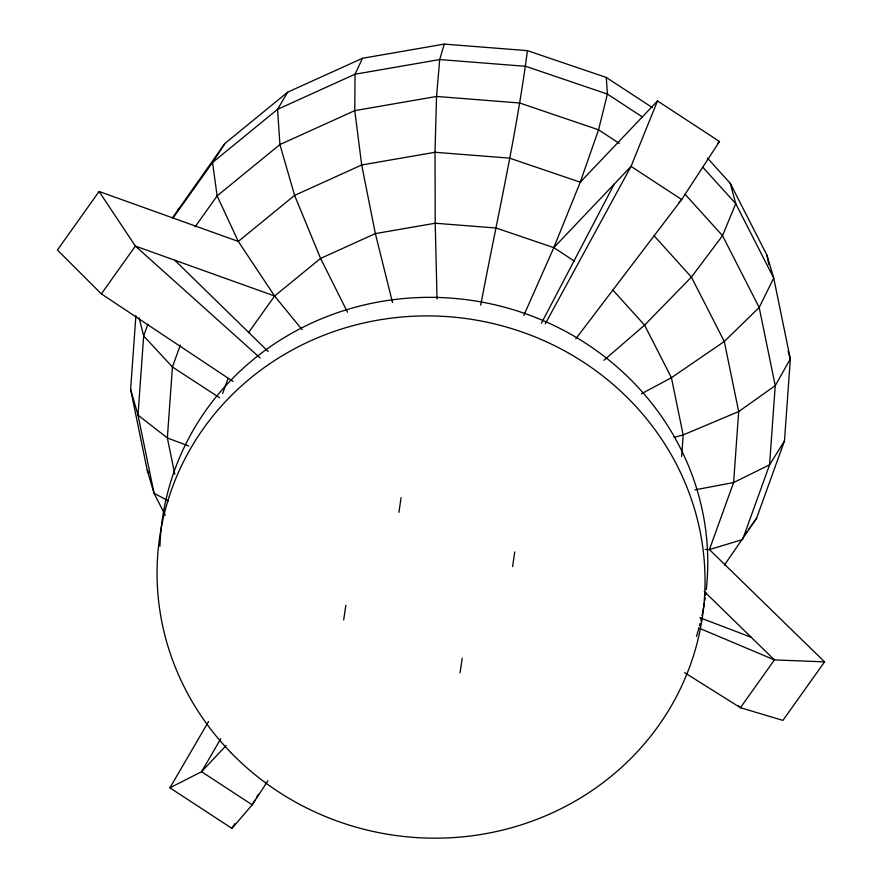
<?xml version="1.0" encoding="UTF-8"?>
<svg xmlns="http://www.w3.org/2000/svg" width="882" height="882" viewBox="0 0 882 882"><rect width="100%" height="100%" fill="white"/><g stroke="black" fill="none" stroke-linecap="round" stroke-linejoin="round"><path stroke-width="1.32" d="M165.243 515.176L154.052 493.258L147.25 470.36L130.624 389.447L135.905 315.69M681.632 456.501L683.164 434.936L671.423 377.717L644.577 325.138L612.67 289.847M724.475 565.031L756.547 518.318L784.484 440.901L790.338 358.952L773.723 278.039L766.921 255.13L730.241 183.302L707.408 158.054M172.508 217.766L224.855 143.534L287.653 92.18L362.491 58.267L444.274 44.1L527.425 50.649C516.268 136.192 496.687 220.456 480.734 305.194M343.693 619.914L345.854 605.273M398.918 512.343L401.078 497.702M460.051 672.867L462.212 658.226M512.596 566.542L514.757 551.9M444.274 44.1L439.699 59.557L436.546 96.458L435.013 152.277L435.223 223.234L437.031 298.965M177.447 211.393L178.385 208.814M147.845 324.333L143.667 335.943L138 415.102L154.052 493.258L168.506 500.976M180.336 345.083L172.431 367L167.348 437.968L174.823 474.362M222.661 393.449L228.173 378.18M523.798 315.458L553.819 247.644L580.257 182.188L598.536 129.808L607.411 94.087L606.276 77.451L527.425 50.649M575.847 338.754L681.687 199.53L719.503 141.506L657.487 100.945L631.038 166.4L545.33 323.716M362.491 58.267L355.038 74.22L354.762 110.625L361.697 164.978L375.357 233.598L392.512 302.526M541.427 323.209L614.28 184.029M267.963 780.691L252.197 804.836L231.944 828.396L169.917 787.835L208.56 721.52M220.798 738.686L201.559 771.706L169.917 787.835M231.944 828.396L234.7 823.667M254.953 800.117L252.197 804.836L201.559 771.706L226.068 745.588M256.32 797.758L258.382 794.219M287.653 92.18L277.554 109.335L212.54 162.497L173.104 217.898M784.484 440.901L769.578 464.814L742.589 539.575L709.415 549.574L705.346 549.42M224.855 143.534L212.54 162.497L217.126 195.881L238.294 241.425L274.6 296.021L302.096 329.659M657.487 100.945L580.257 182.188L509.564 158.143L435.013 152.277L361.697 164.978L294.599 195.385L238.294 241.425L99.082 191.482L57.418 250.014L101.364 293.871L233.057 381.454M101.364 293.871L135.387 246.078L99.082 191.482M195.065 226.872L217.126 195.881L279.925 144.538L354.762 110.625L436.546 96.458L519.696 102.996L598.536 129.808L619.296 143.38M248.492 332.69L274.6 296.021L320.574 258.426L375.357 233.598L435.223 223.234L496.092 228.019L553.819 247.644L574.535 261.193M744.717 534.933L747.076 531.614M748.653 529.398L756.547 518.318M654.113 235.836L691.411 277.091L724.287 341.488L738.686 411.563L733.604 482.542L709.415 549.574L824.582 661.864L782.918 720.396L740.417 707.695L684.586 672.646M553.819 247.644L631.038 166.4L681.687 199.53L678.886 202.463M717.617 143.49L719.503 141.506M603.938 360.297L644.577 325.138L691.411 277.091L722.512 235.659L735.753 203.676L730.241 183.302M641.401 393.78L671.423 377.717L724.287 341.488L759.182 307.487L773.723 278.039L735.753 203.676L702.822 167.238M674.002 437.428L683.164 434.936L738.686 411.563L775.234 385.643L790.338 358.952L788.133 351.257M695.005 489.852L733.604 482.542L769.578 464.814L775.234 385.643L759.182 307.487L722.512 235.659L685.071 194.249M824.582 661.864L774.44 659.912L698.533 627.896M274.6 296.021L135.387 246.078L260.179 357.993M188.858 446.049L167.348 437.968L138 415.102L130.624 389.447M699.845 617.709L751.21 637.256M219.673 397.793L172.431 367L143.667 335.943L139.091 317.84M606.276 77.451L652.393 107.615M642.658 117.141L607.411 94.087L525.782 66.326L439.699 59.557L355.038 74.22L277.554 109.335L279.925 144.538L294.599 195.385L320.574 258.426L347.519 312.239M704.266 591.48L774.44 659.912L740.417 707.695L738.488 705.809M174.724 260.179L268.117 351.422M147.25 470.36L148.496 472.796M766.921 255.13L768.85 264.567M704.376 603.255A274.269 260.851 8.4 0 1 702.039 615.382M701.433 618.062A274.269 260.851 8.4 0 1 700.804 620.73M700.143 623.387A274.269 260.851 8.4 0 1 699.459 626.022M698.742 628.657A274.269 260.851 8.4 0 1 696.438 636.473M159.929 546.311A274.269 260.851 8.4 0 1 452.576 298.248A274.269 260.851 8.4 0 1 706.262 589.672M705.953 592.384A274.269 260.851 8.4 0 1 705.6 595.107M705.225 597.831A274.269 260.851 8.4 0 1 704.817 600.543M231.183 752.886A274.269 260.851 8.4 0 0 693.285 656.318A274.269 260.851 8.4 0 0 368.676 321.919A274.269 260.851 8.4 0 0 231.183 752.886"/></g></svg>
